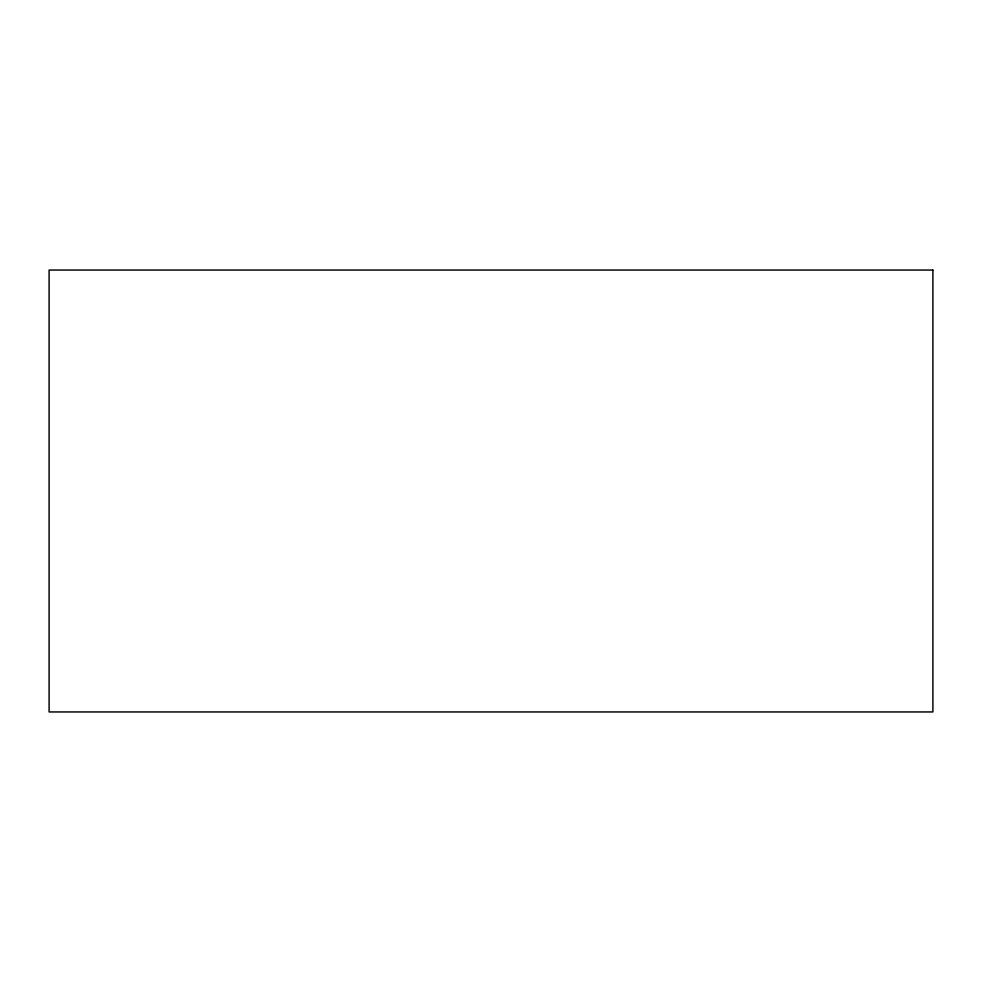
<?xml version="1.0" encoding="UTF-8"?>
<svg xmlns="http://www.w3.org/2000/svg" width="982" height="982" viewBox="0 0 982 982"><rect width="100%" height="100%" fill="white"/><g stroke="black" fill="none" stroke-linecap="round" stroke-linejoin="round"><path stroke-width="1.47" d="M932.9 270.05L49.1 270.05L49.1 711.95L932.9 711.95L932.9 270.05"/></g></svg>
